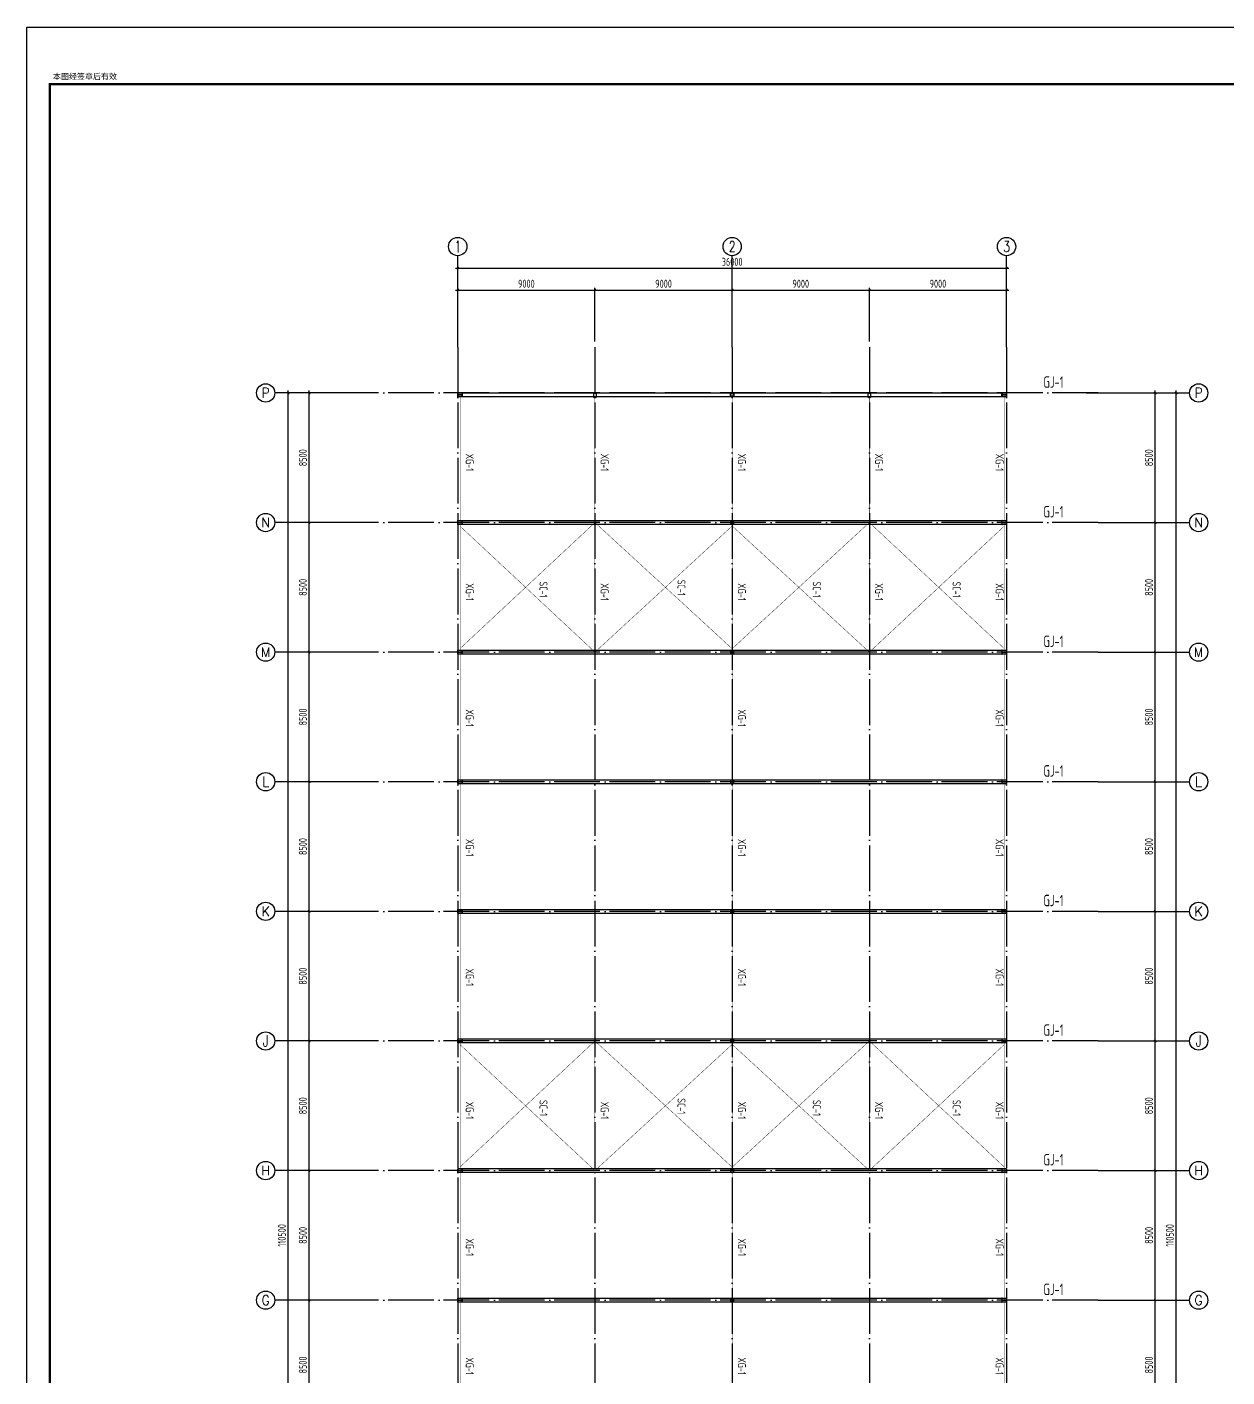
# Model space of a CAD drawing. Extents: x 753177 to 2169292, y -530934 to -273477.
# Drawn here: x 1224951 to 1303670, y -440414 to -351877 of the extents above; entities that cross this region are included whole.
import ezdxf
from ezdxf.enums import TextEntityAlignment as Align

# ---------------------------------------------------------------- set-up
doc = ezdxf.new("R2010")
doc.units = 0
doc.header["$LTSCALE"] = 1500
doc.header["$MEASUREMENT"] = 0
doc.linetypes.add('DASHED', pattern=[0.75, 0.5, -0.25])
doc.linetypes.add('DOTE', pattern=[2.42, 2, -0.2, 0.02, -0.2])
doc.layers.get('Defpoints').update_dxf_attribs({"color": 252})
for name, color, linetype in [('00-tk', 151, 'Continuous'), ('AXIS', 3, 'Continuous'), ('AXIS_TEXT', 7, 'Continuous'), ('BOLT', 252, 'Continuous'), ('Boltx', 252, 'DASHED'), ('DIM', 3, 'Continuous'), ('M_Prof', 2, 'Continuous'), ('TEXT', 7, 'Continuous')]:
    doc.layers.add(name, color=color, linetype=linetype)
doc.layers.add('TK', color=252, linetype='Continuous', lineweight=13)
doc.styles.add('_TCH_AXIS', font='COMPLEX', dxfattribs={"bigfont": 'GBCBIG'})
doc.styles.add('COMPLEX', font='COMPLEX')
doc.styles.add('DS6HT', font='simhei.ttf', dxfattribs={"width": 0.8})
doc.styles.add('TSSD_Dimension', font='Tssdeng.shx', dxfattribs={"width": 0.7, "bigfont": 'hztxt.shx'})
doc.styles.add('TSSD_Label', font='Tssdeng.shx', dxfattribs={"width": 0.7, "bigfont": 'hztxt.shx'})
doc.dimstyles.new('TSSD_150_150', dxfattribs={"dimtxt": 525, "dimasz": 150, "dimexe": 150, "dimexo": 375, "dimgap": 150, "dimtad": 1, "dimdec": 0, "dimzin": 0, "dimdsep": 46, "dimtxsty": 'TSSD_Dimension', "dimblk": 'ARCHTICK', "dimblk1": 'ARCHTICK', "dimblk2": 'ARCHTICK', "dimcen": 0, "dimdle": 150, "dimclrt": 7, "dimadec": 0, "dimazin": 0, "dimtfac": 1, "dimtdec": 0, "dimtix": 1, "dimtmove": 2, "dimatfit": 3, "dimfxl": 0, "dimtolj": 1, "dimtzin": 0, "dimarcsym": 0})

# ---------------------------------------------------------------- blocks, each defined once
blk = doc.blocks.new('A$C16496DF1')
at = {"layer": '00-tk'}
for p, q in [((0, 0), (0, 126150)), ((3750, 1500), (3750, 124650)), ((176850, 1500), (3750, 1500))]:
    blk.add_line(p, q, dxfattribs=at)
at = {"layer": '00-tk', "linetype": 'Continuous'}
blk.add_line((178350, 0), (0, 0), dxfattribs=at)
at = {"layer": '00-tk', "const_width": 150}
blk.add_lwpolyline([(3750, 124650), (176850, 124650), (176850, 1500), (3750, 1500)], close=True, dxfattribs=at)
at = {"layer": '00-tk', "style": 'DS6HT'}
blk.add_text('本图经签章后有效', height=375, rotation=90, dxfattribs=at).set_placement((3434, 1702))
blk = doc.blocks.new('_ArchTick')
at = {"color": 0, "linetype": 'ByBlock', "const_width": 0.4}
blk.add_lwpolyline([(-0.5, -0.5), (0.5, 0.5)], dxfattribs=at)
blk = doc.blocks.new('*D50')
at = {"layer": 'AXIS', "color": 0, "lineweight": -2, "transparency": 16777216}
for p, q in [((593225, 175620), (602525, 175620)), ((593375, 172245), (593375, 175770)), ((602375, 172245), (602375, 175770))]:
    blk.add_line(p, q, dxfattribs=at)
at = {"layer": 'Defpoints', "color": 0, "transparency": 16777216}
for p in [(602375, 175620), (593375, 171870), (602375, 171870)]:
    blk.add_point(p, dxfattribs=at)
at = {"layer": 'AXIS', "color": 0, "lineweight": -2, "transparency": 16777216, "xscale": 150, "yscale": 150, "zscale": 150, "rotation": 180}
blk.add_blockref('_ArchTick', (593375, 175620), dxfattribs=at)
at = {"layer": 'AXIS', "color": 0, "lineweight": -2, "transparency": 16777216, "xscale": 150, "yscale": 150, "zscale": 150}
blk.add_blockref('_ArchTick', (602375, 175620), dxfattribs=at)
at = {"layer": 'AXIS', "color": 7, "transparency": 16777216, "insert": (597875, 176033), "char_height": 525, "attachment_point": 5, "style": 'TSSD_Dimension'}
blk.add_mtext('\\A1;9000', dxfattribs=at)
blk = doc.blocks.new('*D51')
at = {"layer": 'AXIS', "color": 0, "lineweight": -2, "transparency": 16777216}
for p, q in [((611225, 175620), (620525, 175620)), ((611375, 172245), (611375, 175770)), ((620375, 172245), (620375, 175770))]:
    blk.add_line(p, q, dxfattribs=at)
at = {"layer": 'Defpoints', "color": 0, "transparency": 16777216}
for p in [(620375, 175620), (611375, 171870), (620375, 171870)]:
    blk.add_point(p, dxfattribs=at)
at = {"layer": 'AXIS', "color": 0, "lineweight": -2, "transparency": 16777216, "xscale": 150, "yscale": 150, "zscale": 150, "rotation": 180}
blk.add_blockref('_ArchTick', (611375, 175620), dxfattribs=at)
at = {"layer": 'AXIS', "color": 0, "lineweight": -2, "transparency": 16777216, "xscale": 150, "yscale": 150, "zscale": 150}
blk.add_blockref('_ArchTick', (620375, 175620), dxfattribs=at)
at = {"layer": 'AXIS', "color": 7, "transparency": 16777216, "insert": (615875, 176033), "char_height": 525, "attachment_point": 5, "style": 'TSSD_Dimension'}
blk.add_mtext('\\A1;9000', dxfattribs=at)
blk = doc.blocks.new('*D57')
at = {"layer": 'AXIS', "color": 0, "lineweight": -2, "transparency": 16777216}
for p, q in [((587000, 109370), (583475, 109370)), ((583625, 100720), (583625, 109520)), ((587000, 100870), (583475, 100870))]:
    blk.add_line(p, q, dxfattribs=at)
at = {"layer": 'Defpoints', "color": 0, "transparency": 16777216}
for p in [(583625, 109370), (587375, 109370), (587375, 100870)]:
    blk.add_point(p, dxfattribs=at)
at = {"layer": 'AXIS', "color": 0, "lineweight": -2, "transparency": 16777216, "xscale": 150, "yscale": 150, "zscale": 150}
for p, rotation in [((583625, 109370), 90), ((583625, 100870), 270)]:
    blk.add_blockref('_ArchTick', p, dxfattribs=dict(at, rotation=rotation))
at = {"layer": 'AXIS', "color": 7, "transparency": 16777216, "insert": (583213, 105120), "char_height": 525, "attachment_point": 5, "rotation": 90, "style": 'TSSD_Dimension'}
blk.add_mtext('\\A1;8500', dxfattribs=at)
blk = doc.blocks.new('*D58')
at = {"layer": 'AXIS', "color": 0, "lineweight": -2, "transparency": 16777216}
for p, q in [((587000, 117870), (583475, 117870)), ((583625, 109220), (583625, 118020)), ((587000, 109370), (583475, 109370))]:
    blk.add_line(p, q, dxfattribs=at)
at = {"layer": 'Defpoints', "color": 0, "transparency": 16777216}
for p in [(583625, 117870), (587375, 117870), (587375, 109370)]:
    blk.add_point(p, dxfattribs=at)
at = {"layer": 'AXIS', "color": 0, "lineweight": -2, "transparency": 16777216, "xscale": 150, "yscale": 150, "zscale": 150}
for p, rotation in [((583625, 117870), 90), ((583625, 109370), 270)]:
    blk.add_blockref('_ArchTick', p, dxfattribs=dict(at, rotation=rotation))
at = {"layer": 'AXIS', "color": 7, "transparency": 16777216, "insert": (583213, 113620), "char_height": 525, "attachment_point": 5, "rotation": 90, "style": 'TSSD_Dimension'}
blk.add_mtext('\\A1;8500', dxfattribs=at)
blk = doc.blocks.new('*D59')
at = {"layer": 'AXIS', "color": 0, "lineweight": -2, "transparency": 16777216}
for p, q in [((587000, 126370), (583475, 126370)), ((583625, 117720), (583625, 126520)), ((587000, 117870), (583475, 117870))]:
    blk.add_line(p, q, dxfattribs=at)
at = {"layer": 'Defpoints', "color": 0, "transparency": 16777216}
for p in [(583625, 126370), (587375, 126370), (587375, 117870)]:
    blk.add_point(p, dxfattribs=at)
at = {"layer": 'AXIS', "color": 0, "lineweight": -2, "transparency": 16777216, "xscale": 150, "yscale": 150, "zscale": 150}
for p, rotation in [((583625, 126370), 90), ((583625, 117870), 270)]:
    blk.add_blockref('_ArchTick', p, dxfattribs=dict(at, rotation=rotation))
at = {"layer": 'AXIS', "color": 7, "transparency": 16777216, "insert": (583213, 122120), "char_height": 525, "attachment_point": 5, "rotation": 90, "style": 'TSSD_Dimension'}
blk.add_mtext('\\A1;8500', dxfattribs=at)
blk = doc.blocks.new('*D60')
at = {"layer": 'AXIS', "color": 0, "lineweight": -2, "transparency": 16777216}
for p, q in [((587000, 134870), (583475, 134870)), ((583625, 126220), (583625, 135020)), ((587000, 126370), (583475, 126370))]:
    blk.add_line(p, q, dxfattribs=at)
at = {"layer": 'Defpoints', "color": 0, "transparency": 16777216}
for p in [(583625, 134870), (587375, 134870), (587375, 126370)]:
    blk.add_point(p, dxfattribs=at)
at = {"layer": 'AXIS', "color": 0, "lineweight": -2, "transparency": 16777216, "xscale": 150, "yscale": 150, "zscale": 150}
for p, rotation in [((583625, 134870), 90), ((583625, 126370), 270)]:
    blk.add_blockref('_ArchTick', p, dxfattribs=dict(at, rotation=rotation))
at = {"layer": 'AXIS', "color": 7, "transparency": 16777216, "insert": (583213, 130620), "char_height": 525, "attachment_point": 5, "rotation": 90, "style": 'TSSD_Dimension'}
blk.add_mtext('\\A1;8500', dxfattribs=at)
blk = doc.blocks.new('*D61')
at = {"layer": 'AXIS', "color": 0, "lineweight": -2, "transparency": 16777216}
for p, q in [((583625, 134720), (583625, 143520)), ((587000, 143370), (583475, 143370)), ((587000, 134870), (583475, 134870))]:
    blk.add_line(p, q, dxfattribs=at)
at = {"layer": 'Defpoints', "color": 0, "transparency": 16777216}
for p in [(583625, 143370), (587375, 143370), (587375, 134870)]:
    blk.add_point(p, dxfattribs=at)
at = {"layer": 'AXIS', "color": 0, "lineweight": -2, "transparency": 16777216, "xscale": 150, "yscale": 150, "zscale": 150}
for p, rotation in [((583625, 143370), 90), ((583625, 134870), 270)]:
    blk.add_blockref('_ArchTick', p, dxfattribs=dict(at, rotation=rotation))
at = {"layer": 'AXIS', "color": 7, "transparency": 16777216, "insert": (583213, 139120), "char_height": 525, "attachment_point": 5, "rotation": 90, "style": 'TSSD_Dimension'}
blk.add_mtext('\\A1;8500', dxfattribs=at)
blk = doc.blocks.new('*D62')
at = {"layer": 'AXIS', "color": 0, "lineweight": -2, "transparency": 16777216}
for p, q in [((587000, 151870), (583475, 151870)), ((583625, 143220), (583625, 152020)), ((587000, 143370), (583475, 143370))]:
    blk.add_line(p, q, dxfattribs=at)
at = {"layer": 'Defpoints', "color": 0, "transparency": 16777216}
for p in [(583625, 151870), (587375, 151870), (587375, 143370)]:
    blk.add_point(p, dxfattribs=at)
at = {"layer": 'AXIS', "color": 0, "lineweight": -2, "transparency": 16777216, "xscale": 150, "yscale": 150, "zscale": 150}
for p, rotation in [((583625, 151870), 90), ((583625, 143370), 270)]:
    blk.add_blockref('_ArchTick', p, dxfattribs=dict(at, rotation=rotation))
at = {"layer": 'AXIS', "color": 7, "transparency": 16777216, "insert": (583213, 147620), "char_height": 525, "attachment_point": 5, "rotation": 90, "style": 'TSSD_Dimension'}
blk.add_mtext('\\A1;8500', dxfattribs=at)
blk = doc.blocks.new('*D63')
at = {"layer": 'AXIS', "color": 0, "lineweight": -2, "transparency": 16777216}
for p, q in [((587000, 160370), (583475, 160370)), ((583625, 151720), (583625, 160520)), ((587000, 151870), (583475, 151870))]:
    blk.add_line(p, q, dxfattribs=at)
at = {"layer": 'Defpoints', "color": 0, "transparency": 16777216}
for p in [(583625, 160370), (587375, 160370), (587375, 151870)]:
    blk.add_point(p, dxfattribs=at)
at = {"layer": 'AXIS', "color": 0, "lineweight": -2, "transparency": 16777216, "xscale": 150, "yscale": 150, "zscale": 150}
for p, rotation in [((583625, 160370), 90), ((583625, 151870), 270)]:
    blk.add_blockref('_ArchTick', p, dxfattribs=dict(at, rotation=rotation))
at = {"layer": 'AXIS', "color": 7, "transparency": 16777216, "insert": (583213, 156120), "char_height": 525, "attachment_point": 5, "rotation": 90, "style": 'TSSD_Dimension'}
blk.add_mtext('\\A1;8500', dxfattribs=at)
blk = doc.blocks.new('*D64')
at = {"layer": 'AXIS', "color": 0, "lineweight": -2, "transparency": 16777216}
for p, q in [((587000, 168870), (583475, 168870)), ((583625, 160220), (583625, 169020)), ((587000, 160370), (583475, 160370))]:
    blk.add_line(p, q, dxfattribs=at)
at = {"layer": 'Defpoints', "color": 0, "transparency": 16777216}
for p in [(583625, 168870), (587375, 168870), (587375, 160370)]:
    blk.add_point(p, dxfattribs=at)
at = {"layer": 'AXIS', "color": 0, "lineweight": -2, "transparency": 16777216, "xscale": 150, "yscale": 150, "zscale": 150}
for p, rotation in [((583625, 168870), 90), ((583625, 160370), 270)]:
    blk.add_blockref('_ArchTick', p, dxfattribs=dict(at, rotation=rotation))
at = {"layer": 'AXIS', "color": 7, "transparency": 16777216, "insert": (583213, 164620), "char_height": 525, "attachment_point": 5, "rotation": 90, "style": 'TSSD_Dimension'}
blk.add_mtext('\\A1;8500', dxfattribs=at)
blk = doc.blocks.new('*D40')
at = {"layer": 'AXIS', "color": 0, "lineweight": -2, "transparency": 16777216}
for p, q in [((635750, 109370), (639275, 109370)), ((639125, 100720), (639125, 109520)), ((635750, 100870), (639275, 100870))]:
    blk.add_line(p, q, dxfattribs=at)
at = {"layer": 'Defpoints', "color": 0, "transparency": 16777216}
for p in [(635375, 109370), (639125, 109370), (635375, 100870)]:
    blk.add_point(p, dxfattribs=at)
at = {"layer": 'AXIS', "color": 0, "lineweight": -2, "transparency": 16777216, "xscale": 150, "yscale": 150, "zscale": 150}
for p, rotation in [((639125, 109370), 90), ((639125, 100870), 270)]:
    blk.add_blockref('_ArchTick', p, dxfattribs=dict(at, rotation=rotation))
at = {"layer": 'AXIS', "color": 7, "transparency": 16777216, "insert": (638713, 105120), "char_height": 525, "attachment_point": 5, "rotation": 90, "style": 'TSSD_Dimension'}
blk.add_mtext('\\A1;8500', dxfattribs=at)
blk = doc.blocks.new('*D41')
at = {"layer": 'AXIS', "color": 0, "lineweight": -2, "transparency": 16777216}
for p, q in [((635750, 117870), (639275, 117870)), ((639125, 109220), (639125, 118020)), ((635750, 109370), (639275, 109370))]:
    blk.add_line(p, q, dxfattribs=at)
at = {"layer": 'Defpoints', "color": 0, "transparency": 16777216}
for p in [(635375, 117870), (639125, 117870), (635375, 109370)]:
    blk.add_point(p, dxfattribs=at)
at = {"layer": 'AXIS', "color": 0, "lineweight": -2, "transparency": 16777216, "xscale": 150, "yscale": 150, "zscale": 150}
for p, rotation in [((639125, 117870), 90), ((639125, 109370), 270)]:
    blk.add_blockref('_ArchTick', p, dxfattribs=dict(at, rotation=rotation))
at = {"layer": 'AXIS', "color": 7, "transparency": 16777216, "insert": (638713, 113620), "char_height": 525, "attachment_point": 5, "rotation": 90, "style": 'TSSD_Dimension'}
blk.add_mtext('\\A1;8500', dxfattribs=at)
blk = doc.blocks.new('*D42')
at = {"layer": 'AXIS', "color": 0, "lineweight": -2, "transparency": 16777216}
for p, q in [((635750, 126370), (639275, 126370)), ((639125, 117720), (639125, 126520)), ((635750, 117870), (639275, 117870))]:
    blk.add_line(p, q, dxfattribs=at)
at = {"layer": 'Defpoints', "color": 0, "transparency": 16777216}
for p in [(635375, 126370), (639125, 126370), (635375, 117870)]:
    blk.add_point(p, dxfattribs=at)
at = {"layer": 'AXIS', "color": 0, "lineweight": -2, "transparency": 16777216, "xscale": 150, "yscale": 150, "zscale": 150}
for p, rotation in [((639125, 126370), 90), ((639125, 117870), 270)]:
    blk.add_blockref('_ArchTick', p, dxfattribs=dict(at, rotation=rotation))
at = {"layer": 'AXIS', "color": 7, "transparency": 16777216, "insert": (638713, 122120), "char_height": 525, "attachment_point": 5, "rotation": 90, "style": 'TSSD_Dimension'}
blk.add_mtext('\\A1;8500', dxfattribs=at)
blk = doc.blocks.new('*D43')
at = {"layer": 'AXIS', "color": 0, "lineweight": -2, "transparency": 16777216}
for p, q in [((635750, 134870), (639275, 134870)), ((639125, 126220), (639125, 135020)), ((635750, 126370), (639275, 126370))]:
    blk.add_line(p, q, dxfattribs=at)
at = {"layer": 'Defpoints', "color": 0, "transparency": 16777216}
for p in [(635375, 134870), (639125, 134870), (635375, 126370)]:
    blk.add_point(p, dxfattribs=at)
at = {"layer": 'AXIS', "color": 0, "lineweight": -2, "transparency": 16777216, "xscale": 150, "yscale": 150, "zscale": 150}
for p, rotation in [((639125, 134870), 90), ((639125, 126370), 270)]:
    blk.add_blockref('_ArchTick', p, dxfattribs=dict(at, rotation=rotation))
at = {"layer": 'AXIS', "color": 7, "transparency": 16777216, "insert": (638713, 130620), "char_height": 525, "attachment_point": 5, "rotation": 90, "style": 'TSSD_Dimension'}
blk.add_mtext('\\A1;8500', dxfattribs=at)
blk = doc.blocks.new('*D44')
at = {"layer": 'AXIS', "color": 0, "lineweight": -2, "transparency": 16777216}
for p, q in [((639125, 134720), (639125, 143520)), ((635750, 143370), (639275, 143370)), ((635750, 134870), (639275, 134870))]:
    blk.add_line(p, q, dxfattribs=at)
at = {"layer": 'Defpoints', "color": 0, "transparency": 16777216}
for p in [(635375, 143370), (639125, 143370), (635375, 134870)]:
    blk.add_point(p, dxfattribs=at)
at = {"layer": 'AXIS', "color": 0, "lineweight": -2, "transparency": 16777216, "xscale": 150, "yscale": 150, "zscale": 150}
for p, rotation in [((639125, 143370), 90), ((639125, 134870), 270)]:
    blk.add_blockref('_ArchTick', p, dxfattribs=dict(at, rotation=rotation))
at = {"layer": 'AXIS', "color": 7, "transparency": 16777216, "insert": (638713, 139120), "char_height": 525, "attachment_point": 5, "rotation": 90, "style": 'TSSD_Dimension'}
blk.add_mtext('\\A1;8500', dxfattribs=at)
blk = doc.blocks.new('*D45')
at = {"layer": 'AXIS', "color": 0, "lineweight": -2, "transparency": 16777216}
for p, q in [((635750, 151870), (639275, 151870)), ((639125, 143220), (639125, 152020)), ((635750, 143370), (639275, 143370))]:
    blk.add_line(p, q, dxfattribs=at)
at = {"layer": 'Defpoints', "color": 0, "transparency": 16777216}
for p in [(635375, 151870), (639125, 151870), (635375, 143370)]:
    blk.add_point(p, dxfattribs=at)
at = {"layer": 'AXIS', "color": 0, "lineweight": -2, "transparency": 16777216, "xscale": 150, "yscale": 150, "zscale": 150}
for p, rotation in [((639125, 151870), 90), ((639125, 143370), 270)]:
    blk.add_blockref('_ArchTick', p, dxfattribs=dict(at, rotation=rotation))
at = {"layer": 'AXIS', "color": 7, "transparency": 16777216, "insert": (638713, 147620), "char_height": 525, "attachment_point": 5, "rotation": 90, "style": 'TSSD_Dimension'}
blk.add_mtext('\\A1;8500', dxfattribs=at)
blk = doc.blocks.new('*D46')
at = {"layer": 'AXIS', "color": 0, "lineweight": -2, "transparency": 16777216}
for p, q in [((635750, 160370), (639275, 160370)), ((639125, 151720), (639125, 160520)), ((635750, 151870), (639275, 151870))]:
    blk.add_line(p, q, dxfattribs=at)
at = {"layer": 'Defpoints', "color": 0, "transparency": 16777216}
for p in [(635375, 160370), (639125, 160370), (635375, 151870)]:
    blk.add_point(p, dxfattribs=at)
at = {"layer": 'AXIS', "color": 0, "lineweight": -2, "transparency": 16777216, "xscale": 150, "yscale": 150, "zscale": 150}
for p, rotation in [((639125, 160370), 90), ((639125, 151870), 270)]:
    blk.add_blockref('_ArchTick', p, dxfattribs=dict(at, rotation=rotation))
at = {"layer": 'AXIS', "color": 7, "transparency": 16777216, "insert": (638713, 156120), "char_height": 525, "attachment_point": 5, "rotation": 90, "style": 'TSSD_Dimension'}
blk.add_mtext('\\A1;8500', dxfattribs=at)
blk = doc.blocks.new('*D47')
at = {"layer": 'AXIS', "color": 0, "lineweight": -2, "transparency": 16777216}
for p, q in [((635750, 168870), (639275, 168870)), ((639125, 160220), (639125, 169020)), ((635750, 160370), (639275, 160370))]:
    blk.add_line(p, q, dxfattribs=at)
at = {"layer": 'Defpoints', "color": 0, "transparency": 16777216}
for p in [(635375, 168870), (639125, 168870), (635375, 160370)]:
    blk.add_point(p, dxfattribs=at)
at = {"layer": 'AXIS', "color": 0, "lineweight": -2, "transparency": 16777216, "xscale": 150, "yscale": 150, "zscale": 150}
for p, rotation in [((639125, 168870), 90), ((639125, 160370), 270)]:
    blk.add_blockref('_ArchTick', p, dxfattribs=dict(at, rotation=rotation))
at = {"layer": 'AXIS', "color": 7, "transparency": 16777216, "insert": (638713, 164620), "char_height": 525, "attachment_point": 5, "rotation": 90, "style": 'TSSD_Dimension'}
blk.add_mtext('\\A1;8500', dxfattribs=at)
blk = doc.blocks.new('_AXISO')
blk.add_circle((0, 0), 0.5)
at = {"layer": 'AXIS_TEXT', "style": 'COMPLEX', "width": 1.041667}
blk.add_attdef('A', text='', height=0.56, dxfattribs=at).set_placement((-0.25, -0.28), (0.25, -0.28), align=Align.FIT)
blk = doc.blocks.new('*D66')
at = {"layer": 'Defpoints', "color": 0, "transparency": 16777216}
for p in [(582250, 168870), (588523, 168870), (588523, 58370)]:
    blk.add_point(p, dxfattribs=at)
at = {"layer": 'DIM', "color": 0, "lineweight": -2, "transparency": 16777216}
for p, q in [((588148, 168870), (582100, 168870)), ((582250, 58220), (582250, 169020)), ((588148, 58370), (582100, 58370))]:
    blk.add_line(p, q, dxfattribs=at)
at = {"layer": 'DIM', "color": 0, "lineweight": -2, "transparency": 16777216, "xscale": 150, "yscale": 150, "zscale": 150}
for p, rotation in [((582250, 168870), 90), ((582250, 58370), 270)]:
    blk.add_blockref('_ArchTick', p, dxfattribs=dict(at, rotation=rotation))
at = {"layer": 'DIM', "color": 7, "transparency": 16777216, "insert": (581838, 113620), "char_height": 525, "attachment_point": 5, "rotation": 90, "style": 'TSSD_Dimension'}
blk.add_mtext('\\A1;110500', dxfattribs=at)
blk = doc.blocks.new('*D67')
at = {"layer": 'Defpoints', "color": 0, "transparency": 16777216}
for p in [(629375, 177057), (593375, 174158), (629375, 174158)]:
    blk.add_point(p, dxfattribs=at)
at = {"layer": 'DIM', "color": 0, "lineweight": -2, "transparency": 16777216}
for p, q in [((593375, 174533), (593375, 177207)), ((629375, 174533), (629375, 177207)), ((593225, 177057), (629525, 177057))]:
    blk.add_line(p, q, dxfattribs=at)
at = {"layer": 'DIM', "color": 0, "lineweight": -2, "transparency": 16777216, "xscale": 150, "yscale": 150, "zscale": 150, "rotation": 180}
blk.add_blockref('_ArchTick', (593375, 177057), dxfattribs=at)
at = {"layer": 'DIM', "color": 0, "lineweight": -2, "transparency": 16777216, "xscale": 150, "yscale": 150, "zscale": 150}
blk.add_blockref('_ArchTick', (629375, 177057), dxfattribs=at)
at = {"layer": 'DIM', "color": 7, "transparency": 16777216, "insert": (611375, 177470), "char_height": 525, "attachment_point": 5, "style": 'TSSD_Dimension'}
blk.add_mtext('\\A1;36000', dxfattribs=at)
blk = doc.blocks.new('*D68')
at = {"layer": 'Defpoints', "color": 0, "transparency": 16777216}
for p in [(634228, 168870), (640501, 168870), (634228, 58370)]:
    blk.add_point(p, dxfattribs=at)
at = {"layer": 'DIM', "color": 0, "lineweight": -2, "transparency": 16777216}
for p, q in [((634603, 168870), (640651, 168870)), ((640501, 58220), (640501, 169020)), ((634603, 58370), (640651, 58370))]:
    blk.add_line(p, q, dxfattribs=at)
at = {"layer": 'DIM', "color": 0, "lineweight": -2, "transparency": 16777216, "xscale": 150, "yscale": 150, "zscale": 150}
for p, rotation in [((640501, 168870), 90), ((640501, 58370), 270)]:
    blk.add_blockref('_ArchTick', p, dxfattribs=dict(at, rotation=rotation))
at = {"layer": 'DIM', "color": 7, "transparency": 16777216, "insert": (640088, 113620), "char_height": 525, "attachment_point": 5, "rotation": 90, "style": 'TSSD_Dimension'}
blk.add_mtext('\\A1;110500', dxfattribs=at)
blk = doc.blocks.new('*D72')
at = {"layer": 'AXIS', "color": 0, "lineweight": -2, "transparency": 16777216}
for p, q in [((620225, 175620), (629525, 175620)), ((620375, 172245), (620375, 175770)), ((629375, 172245), (629375, 175770))]:
    blk.add_line(p, q, dxfattribs=at)
at = {"layer": 'Defpoints', "color": 0, "transparency": 16777216}
for p in [(629375, 175620), (620375, 171870), (629375, 171870)]:
    blk.add_point(p, dxfattribs=at)
at = {"layer": 'AXIS', "color": 0, "lineweight": -2, "transparency": 16777216, "xscale": 150, "yscale": 150, "zscale": 150, "rotation": 180}
blk.add_blockref('_ArchTick', (620375, 175620), dxfattribs=at)
at = {"layer": 'AXIS', "color": 0, "lineweight": -2, "transparency": 16777216, "xscale": 150, "yscale": 150, "zscale": 150}
blk.add_blockref('_ArchTick', (629375, 175620), dxfattribs=at)
at = {"layer": 'AXIS', "color": 7, "transparency": 16777216, "insert": (624875, 176033), "char_height": 525, "attachment_point": 5, "style": 'TSSD_Dimension'}
blk.add_mtext('\\A1;9000', dxfattribs=at)
blk = doc.blocks.new('*D73')
at = {"layer": 'AXIS', "color": 0, "lineweight": -2, "transparency": 16777216}
for p, q in [((602225, 175620), (611525, 175620)), ((602375, 172245), (602375, 175770)), ((611375, 172245), (611375, 175770))]:
    blk.add_line(p, q, dxfattribs=at)
at = {"layer": 'Defpoints', "color": 0, "transparency": 16777216}
for p in [(611375, 175620), (602375, 171870), (611375, 171870)]:
    blk.add_point(p, dxfattribs=at)
at = {"layer": 'AXIS', "color": 0, "lineweight": -2, "transparency": 16777216, "xscale": 150, "yscale": 150, "zscale": 150, "rotation": 180}
blk.add_blockref('_ArchTick', (602375, 175620), dxfattribs=at)
at = {"layer": 'AXIS', "color": 0, "lineweight": -2, "transparency": 16777216, "xscale": 150, "yscale": 150, "zscale": 150}
blk.add_blockref('_ArchTick', (611375, 175620), dxfattribs=at)
at = {"layer": 'AXIS', "color": 7, "transparency": 16777216, "insert": (606875, 176033), "char_height": 525, "attachment_point": 5, "style": 'TSSD_Dimension'}
blk.add_mtext('\\A1;9000', dxfattribs=at)
blk = doc.blocks.new('A$C01EB0BB3')
at = {"layer": 'M_Prof'}
for points in [[(300, 110500), (300, 110250), (288, 110250), (288, 110371), (12, 110371), (12, 110250), (0, 110250), (0, 110500), (12, 110500), (12, 110379), (288, 110379), (288, 110500)], [(8925, 110500), (9075, 110500), (9075, 110200), (8925, 110200)], [(8931, 110494), (9069, 110494), (9069, 110206), (8931, 110206)], [(17900, 110475), (18100, 110475), (18100, 110275), (17900, 110275)], [(17906, 110469), (18094, 110469), (18094, 110281), (17906, 110281)], [(26925, 110500), (27075, 110500), (27075, 110200), (26925, 110200)], [(26931, 110494), (27069, 110494), (27069, 110206), (26931, 110206)], [(36000, 110500), (36000, 110250), (35988, 110250), (35988, 110371), (35712, 110371), (35712, 110250), (35700, 110250), (35700, 110500), (35712, 110500), (35712, 110379), (35988, 110379), (35988, 110500)], [(300, 101875), (300, 102125), (288, 102125), (288, 102004), (12, 102004), (12, 102125), (0, 102125), (0, 101875), (12, 101875), (12, 101996), (288, 101996), (288, 101875)], [(17900, 101900), (18100, 101900), (18100, 102100), (17900, 102100)], [(17906, 101906), (18094, 101906), (18094, 102094), (17906, 102094)], [(36000, 101875), (36000, 102125), (35988, 102125), (35988, 102004), (35712, 102004), (35712, 102125), (35700, 102125), (35700, 101875), (35712, 101875), (35712, 101996), (35988, 101996), (35988, 101875)], [(300, 93375), (300, 93625), (288, 93625), (288, 93504), (12, 93504), (12, 93625), (0, 93625), (0, 93375), (12, 93375), (12, 93496), (288, 93496), (288, 93375)], [(17900, 93400), (18100, 93400), (18100, 93600), (17900, 93600)], [(17906, 93406), (18094, 93406), (18094, 93594), (17906, 93594)], [(36000, 93375), (36000, 93625), (35988, 93625), (35988, 93504), (35712, 93504), (35712, 93625), (35700, 93625), (35700, 93375), (35712, 93375), (35712, 93496), (35988, 93496), (35988, 93375)], [(300, 84875), (300, 85125), (288, 85125), (288, 85004), (12, 85004), (12, 85125), (0, 85125), (0, 84875), (12, 84875), (12, 84996), (288, 84996), (288, 84875)], [(17900, 84900), (18100, 84900), (18100, 85100), (17900, 85100)], [(17906, 84906), (18094, 84906), (18094, 85094), (17906, 85094)], [(36000, 84875), (36000, 85125), (35988, 85125), (35988, 85004), (35712, 85004), (35712, 85125), (35700, 85125), (35700, 84875), (35712, 84875), (35712, 84996), (35988, 84996), (35988, 84875)], [(300, 76375), (300, 76625), (288, 76625), (288, 76504), (12, 76504), (12, 76625), (0, 76625), (0, 76375), (12, 76375), (12, 76496), (288, 76496), (288, 76375)], [(17900, 76400), (18100, 76400), (18100, 76600), (17900, 76600)], [(17906, 76406), (18094, 76406), (18094, 76594), (17906, 76594)], [(36000, 76375), (36000, 76625), (35988, 76625), (35988, 76504), (35712, 76504), (35712, 76625), (35700, 76625), (35700, 76375), (35712, 76375), (35712, 76496), (35988, 76496), (35988, 76375)], [(300, 67875), (300, 68125), (288, 68125), (288, 68004), (12, 68004), (12, 68125), (0, 68125), (0, 67875), (12, 67875), (12, 67996), (288, 67996), (288, 67875)], [(17900, 67900), (18100, 67900), (18100, 68100), (17900, 68100)], [(17906, 67906), (18094, 67906), (18094, 68094), (17906, 68094)], [(36000, 67875), (36000, 68125), (35988, 68125), (35988, 68004), (35712, 68004), (35712, 68125), (35700, 68125), (35700, 67875), (35712, 67875), (35712, 67996), (35988, 67996), (35988, 67875)], [(300, 59375), (300, 59625), (288, 59625), (288, 59504), (12, 59504), (12, 59625), (0, 59625), (0, 59375), (12, 59375), (12, 59496), (288, 59496), (288, 59375)], [(17900, 59400), (18100, 59400), (18100, 59600), (17900, 59600)], [(17906, 59406), (18094, 59406), (18094, 59594), (17906, 59594)], [(36000, 59375), (36000, 59625), (35988, 59625), (35988, 59504), (35712, 59504), (35712, 59625), (35700, 59625), (35700, 59375), (35712, 59375), (35712, 59496), (35988, 59496), (35988, 59375)], [(300, 50875), (300, 51125), (288, 51125), (288, 51004), (12, 51004), (12, 51125), (0, 51125), (0, 50875), (12, 50875), (12, 50996), (288, 50996), (288, 50875)], [(17900, 50900), (18100, 50900), (18100, 51100), (17900, 51100)], [(17906, 50906), (18094, 50906), (18094, 51094), (17906, 51094)], [(36000, 50875), (36000, 51125), (35988, 51125), (35988, 51004), (35712, 51004), (35712, 51125), (35700, 51125), (35700, 50875), (35712, 50875), (35712, 50996), (35988, 50996), (35988, 50875)]]:
    blk.add_lwpolyline(points, close=True, dxfattribs=at)
blk = doc.blocks.new('A$C72AE6952')
at = {"layer": 'AXIS'}
for p, q in [((0, 113500), (0, 119500)), ((18000, 113500), (18000, 119500)), ((36000, 113500), (36000, 119500)), ((-6000, 110500), (-12000, 110500)), ((42000, 110500), (48000, 110500)), ((-6000, 102000), (-12000, 102000)), ((42000, 102000), (48000, 102000)), ((-6000, 93500), (-12000, 93500)), ((42000, 93500), (48000, 93500)), ((-6000, 85000), (-12000, 85000)), ((42000, 85000), (48000, 85000)), ((-6000, 76500), (-12000, 76500)), ((42000, 76500), (48000, 76500)), ((-6000, 68000), (-12000, 68000)), ((42000, 68000), (48000, 68000)), ((-6000, 59500), (-12000, 59500)), ((42000, 59500), (48000, 59500)), ((-6000, 51000), (-12000, 51000)), ((42000, 51000), (48000, 51000))]:
    blk.add_line(p, q, dxfattribs=at)
at = {"layer": 'AXIS', "color": 252, "linetype": 'DOTE'}
for p, q in [((0, 113500), (0, -3000)), ((9000, 113500), (9000, -3000)), ((18000, 113500), (18000, -3000)), ((27000, 113500), (27000, -3000)), ((36000, 113500), (36000, -3000)), ((42000, 110500), (-6000, 110500)), ((42000, 102000), (-6000, 102000)), ((42000, 93500), (-6000, 93500)), ((42000, 85000), (-6000, 85000)), ((42000, 76500), (-6000, 76500)), ((42000, 68000), (-6000, 68000)), ((42000, 59500), (-6000, 59500)), ((42000, 51000), (-6000, 51000))]:
    blk.add_line(p, q, dxfattribs=at)
at = {"layer": 'AXIS'}
ref = blk.add_blockref('_AXISO', (0, 120100), dxfattribs=dict(at, xscale=1200, yscale=1200, zscale=1200))
ref.add_attrib('A', '1', dxfattribs={"layer": 'AXIS_TEXT', "height": 772.1, "style": '_TCH_AXIS'}).set_placement((-165.4, 119714), (165.4, 119714), align=Align.FIT)
ref = blk.add_blockref('_AXISO', (18000, 120100), dxfattribs=dict(at, xscale=1200, yscale=1200, zscale=1200))
ref.add_attrib('A', '2', dxfattribs={"layer": 'AXIS_TEXT', "height": 698.9, "style": '_TCH_AXIS'}).set_placement((17767, 119750.5), (18233, 119750.5), align=Align.FIT)
ref = blk.add_blockref('_AXISO', (36000, 120100), dxfattribs=dict(at, xscale=1200, yscale=1200, zscale=1200))
ref.add_attrib('A', '3', dxfattribs={"layer": 'AXIS_TEXT', "height": 698.9, "style": '_TCH_AXIS'}).set_placement((35767, 119750.5), (36233, 119750.5), align=Align.FIT)
ref = blk.add_blockref('_AXISO', (-12600, 110500), dxfattribs=dict(at, xscale=1200, yscale=1200, zscale=1200))
ref.add_attrib('A', 'P', dxfattribs={"layer": 'AXIS_TEXT', "height": 652.9, "style": '_TCH_AXIS'}).set_placement((-12864.3, 110173.6), (-12335.7, 110173.6), align=Align.FIT)
ref = blk.add_blockref('_AXISO', (48600, 110500), dxfattribs=dict(at, xscale=1200, yscale=1200, zscale=1200))
ref.add_attrib('A', 'P', dxfattribs={"layer": 'AXIS_TEXT', "height": 652.9, "style": '_TCH_AXIS'}).set_placement((48335.7, 110173.6), (48864.3, 110173.6), align=Align.FIT)
ref = blk.add_blockref('_AXISO', (-12600, 102000), dxfattribs=dict(at, xscale=1200, yscale=1200, zscale=1200))
ref.add_attrib('A', 'N', dxfattribs={"layer": 'AXIS_TEXT', "height": 622.9, "style": '_TCH_AXIS'}).set_placement((-12881.8, 101688.6), (-12318.2, 101688.6), align=Align.FIT)
ref = blk.add_blockref('_AXISO', (48600, 102000), dxfattribs=dict(at, xscale=1200, yscale=1200, zscale=1200))
ref.add_attrib('A', 'N', dxfattribs={"layer": 'AXIS_TEXT', "height": 622.9, "style": '_TCH_AXIS'}).set_placement((48318.2, 101688.6), (48881.8, 101688.6), align=Align.FIT)
ref = blk.add_blockref('_AXISO', (-12600, 93500), dxfattribs=dict(at, xscale=1200, yscale=1200, zscale=1200))
ref.add_attrib('A', 'M', dxfattribs={"layer": 'AXIS_TEXT', "height": 594, "style": '_TCH_AXIS'}).set_placement((-12897, 93203), (-12303, 93203), align=Align.FIT)
ref = blk.add_blockref('_AXISO', (48600, 93500), dxfattribs=dict(at, xscale=1200, yscale=1200, zscale=1200))
ref.add_attrib('A', 'M', dxfattribs={"layer": 'AXIS_TEXT', "height": 594, "style": '_TCH_AXIS'}).set_placement((48303, 93203), (48897, 93203), align=Align.FIT)
ref = blk.add_blockref('_AXISO', (-12600, 85000), dxfattribs=dict(at, xscale=1200, yscale=1200, zscale=1200))
ref.add_attrib('A', 'L', dxfattribs={"layer": 'AXIS_TEXT', "height": 683.5, "style": '_TCH_AXIS'}).set_placement((-12844.1, 84658.2), (-12355.9, 84658.2), align=Align.FIT)
ref = blk.add_blockref('_AXISO', (48600, 85000), dxfattribs=dict(at, xscale=1200, yscale=1200, zscale=1200))
ref.add_attrib('A', 'L', dxfattribs={"layer": 'AXIS_TEXT', "height": 683.5, "style": '_TCH_AXIS'}).set_placement((48355.9, 84658.2), (48844.1, 84658.2), align=Align.FIT)
ref = blk.add_blockref('_AXISO', (-12600, 76500), dxfattribs=dict(at, xscale=1200, yscale=1200, zscale=1200))
ref.add_attrib('A', 'K', dxfattribs={"layer": 'AXIS_TEXT', "height": 622.9, "style": '_TCH_AXIS'}).set_placement((-12881.8, 76188.6), (-12318.2, 76188.6), align=Align.FIT)
ref = blk.add_blockref('_AXISO', (48600, 76500), dxfattribs=dict(at, xscale=1200, yscale=1200, zscale=1200))
ref.add_attrib('A', 'K', dxfattribs={"layer": 'AXIS_TEXT', "height": 622.9, "style": '_TCH_AXIS'}).set_placement((48318.2, 76188.6), (48881.8, 76188.6), align=Align.FIT)
ref = blk.add_blockref('_AXISO', (-12600, 68000), dxfattribs=dict(at, xscale=1200, yscale=1200, zscale=1200))
ref.add_attrib('A', 'J', dxfattribs={"layer": 'AXIS_TEXT', "height": 744.1, "style": '_TCH_AXIS'}).set_placement((-12794.9, 67628), (-12405.1, 67628), align=Align.FIT)
ref = blk.add_blockref('_AXISO', (48600, 68000), dxfattribs=dict(at, xscale=1200, yscale=1200, zscale=1200))
ref.add_attrib('A', 'J', dxfattribs={"layer": 'AXIS_TEXT', "height": 744.1, "style": '_TCH_AXIS'}).set_placement((48405.1, 67628), (48794.9, 67628), align=Align.FIT)
ref = blk.add_blockref('_AXISO', (-12600, 59500), dxfattribs=dict(at, xscale=1200, yscale=1200, zscale=1200))
ref.add_attrib('A', 'H', dxfattribs={"layer": 'AXIS_TEXT', "height": 608.3, "style": '_TCH_AXIS'}).set_placement((-12889.7, 59195.9), (-12310.3, 59195.9), align=Align.FIT)
ref = blk.add_blockref('_AXISO', (48600, 59500), dxfattribs=dict(at, xscale=1200, yscale=1200, zscale=1200))
ref.add_attrib('A', 'H', dxfattribs={"layer": 'AXIS_TEXT', "height": 608.3, "style": '_TCH_AXIS'}).set_placement((48310.3, 59195.9), (48889.7, 59195.9), align=Align.FIT)
ref = blk.add_blockref('_AXISO', (-12600, 51000), dxfattribs=dict(at, xscale=1200, yscale=1200, zscale=1200))
ref.add_attrib('A', 'G', dxfattribs={"layer": 'AXIS_TEXT', "height": 637.8, "style": '_TCH_AXIS'}).set_placement((-12873.3, 50681.1), (-12326.7, 50681.1), align=Align.FIT)
ref = blk.add_blockref('_AXISO', (48600, 51000), dxfattribs=dict(at, xscale=1200, yscale=1200, zscale=1200))
ref.add_attrib('A', 'G', dxfattribs={"layer": 'AXIS_TEXT', "height": 637.8, "style": '_TCH_AXIS'}).set_placement((48326.7, 50681.1), (48873.3, 50681.1), align=Align.FIT)
for p1, p2, distance, picture, middle in [((0, 113500), (9000, 113500), 3750, '*D50', (4500, 117662.5)), ((9000, 113500), (18000, 113500), 3750, '*D73', (13500, 117662.5)), ((18000, 113500), (27000, 113500), 3750, '*D51', (22500, 117662.5)), ((27000, 113500), (36000, 113500), 3750, '*D72', (31500, 117662.5)), ((-6000, 102000), (-6000, 110500), 3750, '*D64', (-10162.5, 106250)), ((42000, 102000), (42000, 110500), -3750, '*D47', (45337.5, 106250)), ((-6000, 93500), (-6000, 102000), 3750, '*D63', (-10162.5, 97750)), ((42000, 93500), (42000, 102000), -3750, '*D46', (45337.5, 97750)), ((-6000, 85000), (-6000, 93500), 3750, '*D62', (-10162.5, 89250)), ((42000, 85000), (42000, 93500), -3750, '*D45', (45337.5, 89250)), ((-6000, 76500), (-6000, 85000), 3750, '*D61', (-10162.5, 80750)), ((42000, 76500), (42000, 85000), -3750, '*D44', (45337.5, 80750)), ((-6000, 68000), (-6000, 76500), 3750, '*D60', (-10162.5, 72250)), ((42000, 68000), (42000, 76500), -3750, '*D43', (45337.5, 72250)), ((-6000, 59500), (-6000, 68000), 3750, '*D59', (-10162.5, 63750)), ((42000, 59500), (42000, 68000), -3750, '*D42', (45337.5, 63750)), ((-6000, 51000), (-6000, 59500), 3750, '*D58', (-10162.5, 55250)), ((42000, 51000), (42000, 59500), -3750, '*D41', (45337.5, 55250)), ((-6000, 42500), (-6000, 51000), 3750, '*D57', (-10162.5, 46750)), ((42000, 42500), (42000, 51000), -3750, '*D40', (45337.5, 46750))]:
    dim = blk.add_aligned_dim(p1=p1, p2=p2, distance=distance, dimstyle='TSSD_150_150', dxfattribs=at)
    dim.commit()
    dim.dimension.update_dxf_attribs({"geometry": picture, "text_midpoint": middle, "insert": (-593375.3, -58370.2)})
at = {"layer": 'DIM'}
dim = blk.add_linear_dim(base=(36000, 118687.1), p1=(0, 115787.5), p2=(36000, 115787.5), dimstyle='TSSD_150_150', dxfattribs=at)
dim.commit()
dim.dimension.update_dxf_attribs({"geometry": '*D67', "text_midpoint": (18000, 119099.6), "insert": (-593375.3, -58370.2)})
for base, p1, p2, picture, middle in [((-11125.3, 110500), (-4852.4, 0), (-4852.4, 110500), '*D66', (-11537.8, 55250)), ((47125.3, 110500), (40852.4, 0), (40852.4, 110500), '*D68', (46712.8, 55250))]:
    dim = blk.add_linear_dim(base=base, p1=p1, p2=p2, angle=90, dimstyle='TSSD_150_150', dxfattribs=at)
    dim.commit()
    dim.dimension.update_dxf_attribs({"geometry": picture, "text_midpoint": middle, "insert": (-593375.3, -58370.2)})

msp = doc.modelspace()

# ---------------------------------------------------------------- linework, layer by layer
at = {"layer": 'BOLT', "color": 4, "const_width": 25}
for points in [[(1253358.2, -376111.1), (1253358.2, -486251.1)], [(1262208.2, -392766.1), (1262208.2, -376111.1)], [(1271208.2, -375993.1), (1271208.2, -486133.1)], [(1280208.2, -392766.1), (1280208.2, -376111.1)], [(1289058.2, -376103.1), (1289058.2, -486243.1)], [(1253358.2, -392641.1), (1262208.2, -384376.1), (1271208.2, -392651.1), (1280208.2, -384376.1), (1289058.2, -392641.1)], [(1253358.2, -384611.1), (1262208.2, -392876.1), (1271208.2, -384601.1), (1280208.2, -392876.1), (1289058.2, -384611.1)], [(1253358.2, -426641.1), (1262208.2, -418376.1), (1271208.2, -426651.1), (1280208.2, -418376.1), (1289058.2, -426641.1)], [(1253358.2, -426641.1), (1262208.2, -418376.1), (1271208.2, -426651.1), (1280208.2, -418376.1), (1289058.2, -426641.1)], [(1253358.2, -418611.1), (1262208.2, -426876.1), (1271208.2, -418601.1), (1280208.2, -426876.1), (1289058.2, -418611.1)], [(1253358.2, -418611.1), (1262208.2, -426876.1), (1271208.2, -418601.1), (1280208.2, -426876.1), (1289058.2, -418611.1)], [(1262208.2, -426637.1), (1262208.2, -418482.1)], [(1280208.2, -426637.1), (1280208.2, -418482.1)]]:
    msp.add_lwpolyline(points, dxfattribs=at)
at = {"layer": 'Boltx', "color": 4, "linetype": 'ByBlock'}
for points in [[(1253208.2, -376111.1), (1289208.2, -376111.1), (1289208.2, -375891.1), (1253208.2, -375891.1)], [(1253208.2, -384486.1), (1289208.2, -384486.1), (1289208.2, -384266.1), (1253208.2, -384266.1)], [(1253208.2, -392986.1), (1289208.2, -392986.1), (1289208.2, -392766.1), (1253208.2, -392766.1)], [(1253208.2, -401486.1), (1289208.2, -401486.1), (1289208.2, -401266.1), (1253208.2, -401266.1)], [(1253208.2, -409986.1), (1289208.2, -409986.1), (1289208.2, -409766.1), (1253208.2, -409766.1)], [(1253208.2, -418486.1), (1289208.2, -418486.1), (1289208.2, -418266.1), (1253208.2, -418266.1)], [(1253208.2, -426986.1), (1289208.2, -426986.1), (1289208.2, -426766.1), (1253208.2, -426766.1)], [(1253208.2, -435486.1), (1289208.2, -435486.1), (1289208.2, -435266.1), (1253208.2, -435266.1)]]:
    msp.add_lwpolyline(points, close=True, dxfattribs=at)

# ---------------------------------------------------------------- block references
for name in ['A$C72AE6952', 'A$C01EB0BB3']:
    msp.add_blockref(name, (1253208.2, -486376.1))
at = {"layer": 'TK', "color": 2, "linetype": 'ByBlock', "rotation": 270}
msp.add_blockref('A$C16496DF1', (1224951, -351876.7), dxfattribs=at)

# ---------------------------------------------------------------- texts
at = {"layer": 'TEXT', "style": 'TSSD_Label', "width": 0.7}
for p in [(1292947, -375764.7), (1292947, -384264.7), (1292947, -392764.7), (1292947, -401264.7), (1292947, -409764.7), (1292947, -418264.7), (1292947, -426764.7), (1292947, -435264.7)]:
    msp.add_text('GJ-1', height=750, dxfattribs=at).set_placement(p, align=Align.BOTTOM_RIGHT)
for s, p in [('XG-1', (1253576.8, -381008.9)), ('XG-1', (1262426.8, -381008.9)), ('XG-1', (1271426.8, -381008.9)), ('XG-1', (1280426.8, -381008.9)), ('XG-1', (1288331.5, -381008.9)), ('XG-1', (1253576.8, -389508.9)), ('SC-1', (1258411.3, -389299.4)), ('XG-1', (1262426.8, -389508.9)), ('SC-1', (1267462.1, -389186.9)), ('XG-1', (1271426.8, -389508.9)), ('SC-1', (1276339.7, -389299.4)), ('XG-1', (1280426.8, -389508.9)), ('SC-1', (1285512.9, -389299.4)), ('XG-1', (1288331.5, -389508.9)), ('XG-1', (1253576.8, -397777.1)), ('XG-1', (1271426.8, -397777.1)), ('XG-1', (1288331.5, -397777.1)), ('XG-1', (1253576.8, -406277.1)), ('XG-1', (1271426.8, -406277.1)), ('XG-1', (1288331.5, -406277.1)), ('XG-1', (1253576.8, -414777.1)), ('XG-1', (1271426.8, -414777.1)), ('XG-1', (1288331.5, -414777.1)), ('SC-1', (1267462.1, -423186.9)), ('SC-1', (1267462.1, -423186.9)), ('XG-1', (1253576.8, -423508.9)), ('XG-1', (1253576.8, -423508.9)), ('SC-1', (1258411.3, -423299.4)), ('SC-1', (1258411.3, -423299.4)), ('XG-1', (1262426.8, -423508.9)), ('XG-1', (1262426.8, -423508.9)), ('XG-1', (1271426.8, -423508.9)), ('XG-1', (1271426.8, -423508.9)), ('SC-1', (1276339.7, -423299.4)), ('SC-1', (1276339.7, -423299.4)), ('XG-1', (1280426.8, -423508.9)), ('XG-1', (1280426.8, -423508.9)), ('SC-1', (1285512.9, -423299.4)), ('SC-1', (1285512.9, -423299.4)), ('XG-1', (1288331.5, -423508.9)), ('XG-1', (1288331.5, -423508.9)), ('XG-1', (1253576.8, -432480.5)), ('XG-1', (1271426.8, -432480.5)), ('XG-1', (1288331.5, -432480.5)), ('XG-1', (1253576.8, -440277.1)), ('XG-1', (1271426.8, -440277.1)), ('XG-1', (1288331.5, -440277.1))]:
    msp.add_text(s, height=525, rotation=270, dxfattribs=at).set_placement(p, align=Align.BOTTOM_RIGHT)

doc.saveas('drawing.dxf')
